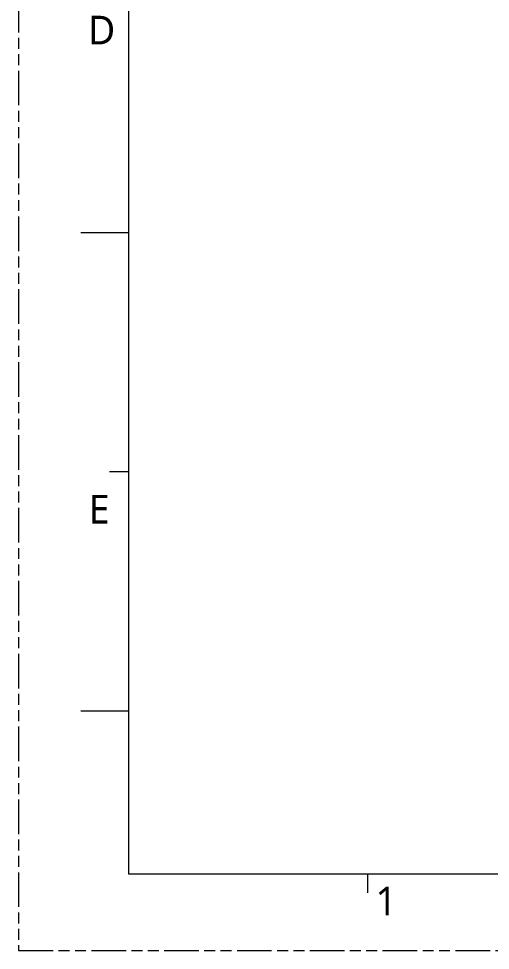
# Model space of a CAD drawing. Extents: x 2864 to 3941, y 2420 to 3182.
# Drawn here: x 2864.4 to 2994, y 2420.4 to 2676.1 of the extents above; entities that cross this region are included whole.
import ezdxf

# ---------------------------------------------------------------- set-up
doc = ezdxf.new("R2010")
doc.units = 0
doc.linetypes.add('PHANTOM', pattern=[29.5, 9.5, -1.5, 3, -1.5, 3, -1.5, 9.5])
doc.layers.get('0').update_dxf_attribs({"lineweight": 0})
doc.layers.add('0PAPERF', color=2, linetype='PHANTOM', lineweight=0, plot=False)
doc.layers.add('DIM', color=100, linetype='Continuous', lineweight=15)
doc.layers.add('備註', color=1, linetype='Continuous', lineweight=0)
doc.layers.add('鵬鼎', color=5, linetype='Continuous')
doc.styles.get("Standard").update_dxf_attribs({"font": 'SIMPLEX.SHX', "height": 2.7})

msp = doc.modelspace()

# ---------------------------------------------------------------- linework, layer by layer
at = {"lineweight": 0}
for p, q in [((2894.63174, 3142.38933), (2894.63174, 2441.38617)), ((2894.63174, 2617.29333), (2881.50434, 2617.29333)), ((2894.63174, 2551.65633), (2889.38078, 2551.65633)), ((2894.63174, 2486.01933), (2881.50434, 2486.01933)), ((2894.63174, 2441.38617), (3908.06702, 2441.38617)), ((2960.26874, 2441.38617), (2960.26874, 2436.13521))]:
    msp.add_line(p, q, dxfattribs=at)
at = {"layer": '0PAPERF'}
msp.add_line((2941.45782, 2441.38617), (3908.06702, 2441.38617), dxfattribs=at)
at = {"layer": '備註', "color": 2, "linetype": 'PHANTOM', "lineweight": 0}
for p, q in [((2864.43501, 3181.78733), (2864.43501, 2420.38233)), ((2864.43501, 2420.38233), (3941.15578, 2420.38233))]:
    msp.add_line(p, q, dxfattribs=at)

# ---------------------------------------------------------------- texts
at = {"layer": 'DIM', "insert": (2962.46398, 2437.83797), "char_height": 7.87644, "width": 4.7954102, "attachment_point": 1}
msp.add_mtext('{\\fMicrosoft JhengHei|b0|i0|c136|p0;\\C0;1}', dxfattribs=at)
at = {"layer": '鵬鼎', "char_height": 7.87644, "width": 14.8568792, "attachment_point": 1}
for s, insert in [('{\\fMicrosoft JhengHei|b0|i0|c136|p0;\\C0;D}', (2883.4997, 2676.85223)), ('{\\fMicrosoft JhengHei|b0|i0|c136|p0;\\C0;E}', (2883.72222, 2545.36278))]:
    msp.add_mtext(s, dxfattribs=dict(at, insert=insert))

doc.saveas('drawing.dxf')
